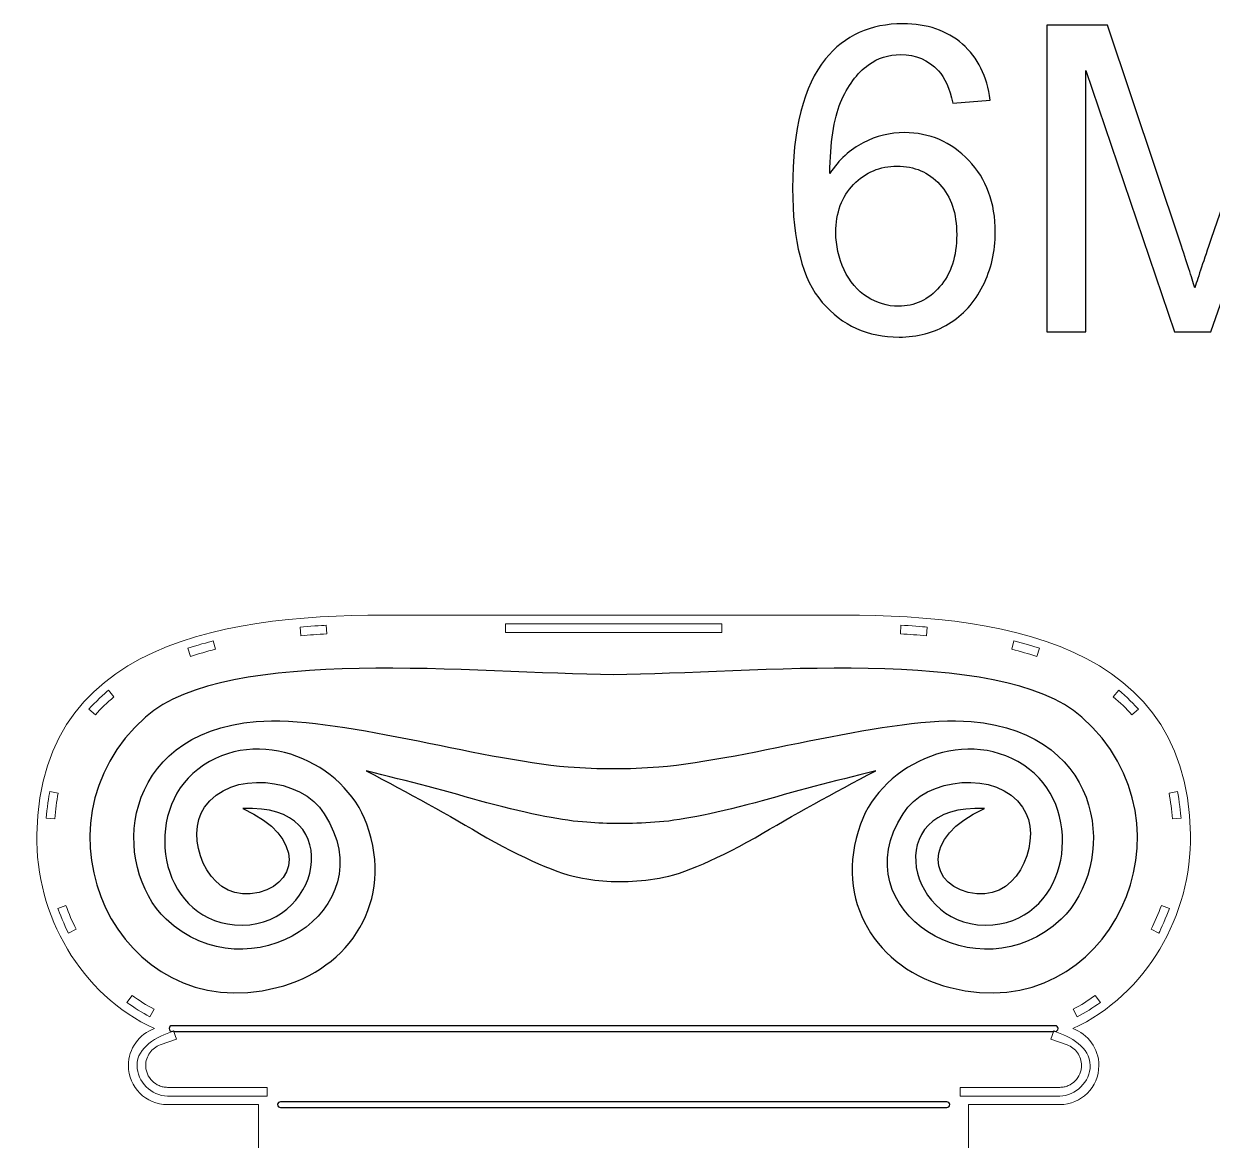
# Model space of a CAD drawing. Header units: millimetres. Extents: x -959 to 954, y -450 to 655.
# Drawn here: x -958.6 to -546.5, y 267.9 to 654.9 of the extents above; entities that cross this region are included whole.
import ezdxf

# ---------------------------------------------------------------- set-up
doc = ezdxf.new("R2010")
doc.units = ezdxf.units.MM
doc.header["$MEASUREMENT"] = 0
doc.layers.add('Camada 1', color=7, linetype='Continuous')

msp = doc.modelspace()

# ---------------------------------------------------------------- linework, layer by layer
at = {"layer": 'Camada 1', "color": 250}
for points, knots in [([(-623.5414, 628.4822), (-623.5414, 628.4822), (-636.4683, 627.4421), (-636.4683, 627.4421), (-636.4683, 627.4421), (-637.6322, 632.5683), (-639.2914, 636.3076), (-641.4459, 638.6355), (-641.4459, 638.6355), (-644.9871, 642.3749), (-649.3704, 644.2322), (-654.5708, 644.2322), (-654.5708, 644.2322), (-658.756, 644.2322), (-662.4706, 643.0682), (-665.6652, 640.7404), (-665.6652, 640.7404), (-669.776, 637.744), (-672.9954, 633.3855), (-675.3975, 627.6402), (-675.3975, 627.6402), (-677.7748, 621.8702), (-679.013, 613.6732), (-679.1121, 603.0494), (-679.1121, 603.0494), (-675.9671, 607.8289), (-672.1039, 611.3949), (-667.5473, 613.698), (-667.5473, 613.698), (-662.9907, 616.0258), (-658.2359, 617.1897), (-653.2336, 617.1897), (-653.2336, 617.1897), (-644.5166, 617.1897), (-637.0874, 613.9704), (-630.9459, 607.5565), (-630.9459, 607.5565), (-624.8291, 601.1426), (-621.7584, 592.8714), (-621.7584, 582.6933), (-621.7584, 582.6933), (-621.7584, 576.007), (-623.1947, 569.8159), (-626.0673, 564.0707), (-626.0673, 564.0707), (-628.9647, 558.3254), (-632.9022, 553.9421), (-637.9541, 550.8961), (-637.9541, 550.8961), (-642.9812, 547.8502), (-648.7017, 546.3148), (-655.0909, 546.3148), (-655.0909, 546.3148), (-665.9623, 546.3148), (-674.8527, 550.3266), (-681.7371, 558.3254), (-681.7371, 558.3254), (-688.5968, 566.3242), (-692.039, 579.5235), (-692.039, 597.8985), (-692.039, 597.8985), (-692.039, 618.4527), (-688.2253, 633.4102), (-680.6227, 642.7463), (-680.6227, 642.7463), (-673.9859, 650.8689), (-665.0461, 654.9303), (-653.7784, 654.9303), (-653.7784, 654.9303), (-645.4081, 654.9303), (-638.5237, 652.5777), (-633.1746, 647.8973), (-633.1746, 647.8973), (-627.8256, 643.2168), (-624.6062, 636.7534), (-623.5414, 628.4822)], [0, 0, 0, 0, 0.05, 0.05, 0.05, 0.05, 0.1, 0.1, 0.1, 0.1, 0.15, 0.15, 0.15, 0.15, 0.2, 0.2, 0.2, 0.2, 0.25, 0.25, 0.25, 0.25, 0.3, 0.3, 0.3, 0.3, 0.35, 0.35, 0.35, 0.35, 0.4, 0.4, 0.4, 0.4, 0.45, 0.45, 0.45, 0.45, 0.5, 0.5, 0.5, 0.5, 0.55, 0.55, 0.55, 0.55, 0.6, 0.6, 0.6, 0.6, 0.65, 0.65, 0.65, 0.65, 0.7, 0.7, 0.7, 0.7, 0.75, 0.75, 0.75, 0.75, 0.8, 0.8, 0.8, 0.8, 0.85, 0.85, 0.85, 0.85, 0.9, 0.9, 0.9, 0.9, 1, 1, 1, 1]), ([(-603.9034, 548.0978), (-603.9034, 548.0978), (-603.9034, 654.4845), (-603.9034, 654.4845), (-603.9034, 654.4845), (-603.9034, 654.4845), (-582.8044, 654.4845), (-582.8044, 654.4845), (-582.8044, 654.4845), (-582.8044, 654.4845), (-557.644, 579.1768), (-557.644, 579.1768), (-557.644, 579.1768), (-555.3162, 572.1685), (-553.6323, 566.9185), (-552.5674, 563.4268), (-552.5674, 563.4268), (-551.354, 567.29), (-549.4471, 572.9858), (-546.8716, 580.4893), (-546.8716, 580.4893), (-546.8716, 580.4893), (-521.2655, 654.4845), (-521.2655, 654.4845), (-521.2655, 654.4845), (-521.2655, 654.4845), (-502.42, 654.4845), (-502.42, 654.4845), (-502.42, 654.4845), (-502.42, 654.4845), (-502.42, 548.0978), (-502.42, 548.0978), (-502.42, 548.0978), (-502.42, 548.0978), (-515.9412, 548.0978), (-515.9412, 548.0978), (-515.9412, 548.0978), (-515.9412, 548.0978), (-515.9412, 637.1001), (-515.9412, 637.1001), (-515.9412, 637.1001), (-515.9412, 637.1001), (-546.9955, 548.0978), (-546.9955, 548.0978), (-546.9955, 548.0978), (-546.9955, 548.0978), (-559.6747, 548.0978), (-559.6747, 548.0978), (-559.6747, 548.0978), (-559.6747, 548.0978), (-590.3822, 638.7345), (-590.3822, 638.7345), (-590.3822, 638.7345), (-590.3822, 638.7345), (-590.3822, 548.0978), (-590.3822, 548.0978), (-590.3822, 548.0978), (-590.3822, 548.0978), (-603.9034, 548.0978), (-603.9034, 548.0978)], [0, 0, 0, 0, 0.0625, 0.0625, 0.0625, 0.0625, 0.125, 0.125, 0.125, 0.125, 0.1875, 0.1875, 0.1875, 0.1875, 0.25, 0.25, 0.25, 0.25, 0.3125, 0.3125, 0.3125, 0.3125, 0.375, 0.375, 0.375, 0.375, 0.4375, 0.4375, 0.4375, 0.4375, 0.5, 0.5, 0.5, 0.5, 0.5625, 0.5625, 0.5625, 0.5625, 0.625, 0.625, 0.625, 0.625, 0.6875, 0.6875, 0.6875, 0.6875, 0.75, 0.75, 0.75, 0.75, 0.8125, 0.8125, 0.8125, 0.8125, 0.875, 0.875, 0.875, 0.875, 1, 1, 1, 1]), ([(-677.0319, 582.5695), (-677.0319, 578.0624), (-676.0661, 573.7534), (-674.1593, 569.6426), (-674.1593, 569.6426), (-672.2524, 565.5317), (-669.5779, 562.4115), (-666.1852, 560.257), (-666.1852, 560.257), (-662.7678, 558.1025), (-659.1522, 557.0129), (-655.3138, 557.0129), (-655.3138, 557.0129), (-649.7418, 557.0129), (-644.9871, 559.2417), (-641.0496, 563.6992), (-641.0496, 563.6992), (-637.1121, 568.1567), (-635.131, 574.1992), (-635.131, 581.8513), (-635.131, 581.8513), (-635.131, 589.2063), (-637.0874, 595.0011), (-640.9753, 599.2357), (-640.9753, 599.2357), (-644.8633, 603.4704), (-649.8161, 605.6001), (-655.8338, 605.6001), (-655.8338, 605.6001), (-661.7277, 605.6001), (-666.7548, 603.4704), (-670.8656, 599.2357), (-670.8656, 599.2357), (-674.9765, 595.0011), (-677.0319, 589.4539), (-677.0319, 582.5695)], [0, 0, 0, 0, 0.1, 0.1, 0.1, 0.1, 0.2, 0.2, 0.2, 0.2, 0.3, 0.3, 0.3, 0.3, 0.4, 0.4, 0.4, 0.4, 0.5, 0.5, 0.5, 0.5, 0.6, 0.6, 0.6, 0.6, 0.7, 0.7, 0.7, 0.7, 0.8, 0.8, 0.8, 0.8, 1, 1, 1, 1])]:
    msp.add_open_spline(points, degree=3, knots=knots, dxfattribs=at)
at = {"layer": 'Camada 1', "color": 230, "lineweight": 20}
for points, knots in [([(-877.1742, 280.2639), (-877.1742, 280.2639), (-877.1742, -332.3305), (-877.1742, -332.3305), (-877.1742, -332.3305), (-877.1742, -332.3305), (-903.545, -332.3305), (-903.545, -332.3305), (-903.545, -332.3305), (-913.3305, -332.3305), (-921.3362, -340.3481), (-921.3362, -350.1482), (-921.3362, -350.1482), (-921.3362, -358.9884), (-914.8253, -366.6024), (-906.3679, -367.9666), (-906.3679, -367.9666), (-906.3679, -367.9666), (-906.3673, -377.0161), (-906.3673, -377.0161), (-906.3673, -377.0161), (-896.6858, -382.3189), (-897.1055, -395.8245), (-906.3673, -400.7741), (-906.3673, -400.7741), (-906.3673, -400.7741), (-906.3679, -409.8237), (-906.3679, -409.8237), (-906.3679, -409.8237), (-906.3679, -409.8237), (-924.7249, -409.8237), (-924.7249, -409.8237), (-924.7249, -409.8237), (-935.7533, -409.8237), (-944.7756, -418.8601), (-944.7756, -429.9044), (-944.7756, -429.9044), (-944.7756, -440.9486), (-935.7537, -449.9842), (-924.7249, -449.9842), (-924.7249, -449.9842), (-924.7249, -449.9842), (-583.4391, -449.9842), (-583.4391, -449.9842), (-583.4391, -449.9842), (-572.4104, -449.9842), (-563.3883, -440.9486), (-563.3883, -429.9044), (-563.3883, -429.9044), (-563.3883, -418.8601), (-572.4107, -409.8237), (-583.4391, -409.8237), (-583.4391, -409.8237), (-583.4391, -409.8237), (-601.796, -409.8237), (-601.796, -409.8237), (-601.796, -409.8237), (-601.796, -409.8237), (-601.7966, -400.7741), (-601.7966, -400.7741), (-601.7966, -400.7741), (-611.0584, -395.8245), (-611.4781, -382.3189), (-601.7966, -377.0161), (-601.7966, -377.0161), (-601.7966, -377.0161), (-601.796, -367.9666), (-601.796, -367.9666), (-601.796, -367.9666), (-593.3387, -366.6024), (-586.8277, -358.9884), (-586.8277, -350.1482), (-586.8277, -350.1482), (-586.8277, -340.3481), (-594.8335, -332.3305), (-604.6189, -332.3305), (-604.6189, -332.3305), (-604.6189, -332.3305), (-630.9898, -332.3305), (-630.9898, -332.3305), (-630.9898, -332.3305), (-630.9898, -332.3305), (-630.9898, 280.2639), (-630.9898, 280.2639), (-630.9898, 280.2639), (-630.9898, 280.2639), (-599.4047, 280.2639), (-599.4047, 280.2639), (-599.4047, 280.2639), (-591.9494, 280.2639), (-585.8491, 286.3723), (-585.8491, 293.84), (-585.8491, 293.84), (-585.8491, 299.7071), (-589.6152, 304.7352), (-594.8458, 306.6203), (-594.8458, 306.6203), (-569.2504, 318.4993), (-553.6399, 345.8483), (-554.0888, 373.9274), (-554.0888, 373.9274), (-555.2321, 445.4709), (-629.8518, 450.7293), (-684.6726, 449.9148), (-684.6726, 449.9148), (-684.6726, 449.9148), (-823.4858, 449.9148), (-823.4858, 449.9148), (-823.4858, 449.9148), (-878.3063, 450.7293), (-952.9263, 445.4709), (-954.0696, 373.9277), (-954.0696, 373.9277), (-954.5185, 345.849), (-938.9092, 318.5013), (-913.315, 306.6214), (-913.315, 306.6214), (-918.5471, 304.7371), (-922.3149, 299.7083), (-922.3149, 293.84), (-922.3149, 293.84), (-922.3149, 286.3723), (-916.2146, 280.2639), (-908.7592, 280.2639), (-908.7592, 280.2639), (-908.7592, 280.2639), (-877.1742, 280.2639), (-877.1742, 280.2639)], [0, 0, 0, 0, 0.03030303, 0.03030303, 0.03030303, 0.03030303, 0.06060606, 0.06060606, 0.06060606, 0.06060606, 0.09090909, 0.09090909, 0.09090909, 0.09090909, 0.12121212, 0.12121212, 0.12121212, 0.12121212, 0.15151515, 0.15151515, 0.15151515, 0.15151515, 0.18181818, 0.18181818, 0.18181818, 0.18181818, 0.21212121, 0.21212121, 0.21212121, 0.21212121, 0.24242424, 0.24242424, 0.24242424, 0.24242424, 0.27272727, 0.27272727, 0.27272727, 0.27272727, 0.3030303, 0.3030303, 0.3030303, 0.3030303, 0.33333333, 0.33333333, 0.33333333, 0.33333333, 0.36363636, 0.36363636, 0.36363636, 0.36363636, 0.39393939, 0.39393939, 0.39393939, 0.39393939, 0.42424242, 0.42424242, 0.42424242, 0.42424242, 0.45454545, 0.45454545, 0.45454545, 0.45454545, 0.48484848, 0.48484848, 0.48484848, 0.48484848, 0.51515152, 0.51515152, 0.51515152, 0.51515152, 0.54545455, 0.54545455, 0.54545455, 0.54545455, 0.57575758, 0.57575758, 0.57575758, 0.57575758, 0.60606061, 0.60606061, 0.60606061, 0.60606061, 0.63636364, 0.63636364, 0.63636364, 0.63636364, 0.66666667, 0.66666667, 0.66666667, 0.66666667, 0.6969697, 0.6969697, 0.6969697, 0.6969697, 0.72727273, 0.72727273, 0.72727273, 0.72727273, 0.75757576, 0.75757576, 0.75757576, 0.75757576, 0.78787879, 0.78787879, 0.78787879, 0.78787879, 0.81818182, 0.81818182, 0.81818182, 0.81818182, 0.84848485, 0.84848485, 0.84848485, 0.84848485, 0.87878788, 0.87878788, 0.87878788, 0.87878788, 0.90909091, 0.90909091, 0.90909091, 0.90909091, 0.93939394, 0.93939394, 0.93939394, 0.93939394, 1, 1, 1, 1]), ([(-853.6954, 446.4518), (-853.6954, 446.4518), (-853.5324, 443.4561), (-853.5324, 443.4561), (-853.5324, 443.4561), (-856.6199, 443.2881), (-859.6126, 443.0789), (-862.5105, 442.8286), (-862.5105, 442.8286), (-862.5105, 442.8286), (-862.7687, 445.8175), (-862.7687, 445.8175), (-862.7687, 445.8175), (-859.8386, 446.0706), (-855.2548, 446.3669), (-853.6954, 446.4518)], [0, 0, 0, 0, 0.2, 0.2, 0.2, 0.2, 0.4, 0.4, 0.4, 0.4, 0.6, 0.6, 0.6, 0.6, 1, 1, 1, 1]), ([(-716.5792, 443.9148), (-716.5792, 443.9148), (-791.5791, 443.9148), (-791.5791, 443.9148), (-791.5791, 443.9148), (-791.5791, 443.9148), (-791.5791, 446.9148), (-791.5791, 446.9148), (-791.5791, 446.9148), (-791.5791, 446.9148), (-716.5792, 446.9148), (-716.5792, 446.9148), (-716.5792, 446.9148), (-716.5792, 446.9148), (-716.5792, 443.9148), (-716.5792, 443.9148)], [0, 0, 0, 0, 0.2, 0.2, 0.2, 0.2, 0.4, 0.4, 0.4, 0.4, 0.6, 0.6, 0.6, 0.6, 1, 1, 1, 1]), ([(-654.6315, 443.4561), (-654.6315, 443.4561), (-654.4685, 446.4518), (-654.4685, 446.4518), (-654.4685, 446.4518), (-651.3498, 446.282), (-646.8603, 445.944), (-645.3952, 445.8175), (-645.3952, 445.8175), (-645.3952, 445.8175), (-645.6534, 442.8286), (-645.6534, 442.8286), (-645.6534, 442.8286), (-648.5513, 443.0789), (-651.544, 443.2881), (-654.6315, 443.4561)], [0, 0, 0, 0, 0.2, 0.2, 0.2, 0.2, 0.4, 0.4, 0.4, 0.4, 0.6, 0.6, 0.6, 0.6, 1, 1, 1, 1]), ([(-892.8682, 441.0181), (-892.8682, 441.0181), (-892.1368, 438.1084), (-892.1368, 438.1084), (-892.1368, 438.1084), (-895.1445, 437.3524), (-898.027, 436.5211), (-900.7844, 435.6145), (-900.7844, 435.6145), (-900.7844, 435.6145), (-901.7215, 438.4647), (-901.7215, 438.4647), (-901.7215, 438.4647), (-898.8967, 439.3936), (-894.4069, 440.6314), (-892.8682, 441.0181)], [0, 0, 0, 0, 0.2, 0.2, 0.2, 0.2, 0.4, 0.4, 0.4, 0.4, 0.6, 0.6, 0.6, 0.6, 1, 1, 1, 1]), ([(-616.0271, 438.1084), (-616.0271, 438.1084), (-615.2957, 441.0181), (-615.2957, 441.0181), (-615.2957, 441.0181), (-612.2183, 440.2447), (-607.8548, 438.9292), (-606.4424, 438.4647), (-606.4424, 438.4647), (-606.4424, 438.4647), (-607.3795, 435.6145), (-607.3795, 435.6145), (-607.3795, 435.6145), (-610.1369, 436.5211), (-613.0194, 437.3524), (-616.0271, 438.1084)], [0, 0, 0, 0, 0.2, 0.2, 0.2, 0.2, 0.4, 0.4, 0.4, 0.4, 0.6, 0.6, 0.6, 0.6, 1, 1, 1, 1]), ([(-927.3185, 421.6165), (-929.6742, 419.6589), (-931.8255, 417.568), (-933.7726, 415.344), (-933.7726, 415.344), (-933.7726, 415.344), (-936.0298, 417.32), (-936.0298, 417.32), (-936.0298, 417.32), (-933.9778, 419.6638), (-930.4745, 422.8944), (-929.2358, 423.9238), (-929.2358, 423.9238), (-929.2358, 423.9238), (-927.3185, 421.6165), (-927.3185, 421.6165)], [0, 0, 0, 0, 0.2, 0.2, 0.2, 0.2, 0.4, 0.4, 0.4, 0.4, 0.6, 0.6, 0.6, 0.6, 1, 1, 1, 1]), ([(-574.3913, 415.344), (-576.3384, 417.568), (-578.4897, 419.6589), (-580.8454, 421.6165), (-580.8454, 421.6165), (-580.8454, 421.6165), (-578.9281, 423.9238), (-578.9281, 423.9238), (-578.9281, 423.9238), (-576.4507, 421.8651), (-573.1601, 418.4919), (-572.1341, 417.32), (-572.1341, 417.32), (-572.1341, 417.32), (-574.3913, 415.344), (-574.3913, 415.344)], [0, 0, 0, 0, 0.2, 0.2, 0.2, 0.2, 0.4, 0.4, 0.4, 0.4, 0.6, 0.6, 0.6, 0.6, 1, 1, 1, 1]), ([(-946.6403, 388.2437), (-947.1948, 385.3876), (-947.59, 382.4137), (-947.826, 379.3222), (-947.826, 379.3222), (-947.826, 379.3222), (-950.8173, 379.5506), (-950.8173, 379.5506), (-950.8173, 379.5506), (-950.5725, 382.7577), (-949.8735, 387.3307), (-949.5853, 388.8155), (-949.5853, 388.8155), (-949.5853, 388.8155), (-946.6403, 388.2437), (-946.6403, 388.2437)], [0, 0, 0, 0, 0.2, 0.2, 0.2, 0.2, 0.4, 0.4, 0.4, 0.4, 0.6, 0.6, 0.6, 0.6, 1, 1, 1, 1]), ([(-560.3379, 379.3222), (-560.5739, 382.4137), (-560.9691, 385.3876), (-561.5236, 388.2437), (-561.5236, 388.2437), (-561.5236, 388.2437), (-558.5786, 388.8155), (-558.5786, 388.8155), (-558.5786, 388.8155), (-558.0021, 385.846), (-557.469, 381.1541), (-557.3466, 379.5506), (-557.3466, 379.5506), (-557.3466, 379.5506), (-560.3379, 379.3222), (-560.3379, 379.3222)], [0, 0, 0, 0, 0.2, 0.2, 0.2, 0.2, 0.4, 0.4, 0.4, 0.4, 0.6, 0.6, 0.6, 0.6, 1, 1, 1, 1]), ([(-943.9879, 349.3222), (-942.9703, 346.486), (-941.7772, 343.7335), (-940.4085, 341.0646), (-940.4085, 341.0646), (-940.4085, 341.0646), (-943.0781, 339.6956), (-943.0781, 339.6956), (-943.0781, 339.6956), (-944.506, 342.4798), (-946.2812, 346.83), (-946.8118, 348.309), (-946.8118, 348.309), (-946.8118, 348.309), (-943.9879, 349.3222), (-943.9879, 349.3222)], [0, 0, 0, 0, 0.2, 0.2, 0.2, 0.2, 0.4, 0.4, 0.4, 0.4, 0.6, 0.6, 0.6, 0.6, 1, 1, 1, 1]), ([(-567.7554, 341.0646), (-566.3867, 343.7335), (-565.1936, 346.486), (-564.176, 349.3222), (-564.176, 349.3222), (-564.176, 349.3222), (-561.3521, 348.309), (-561.3521, 348.309), (-561.3521, 348.309), (-562.4134, 345.351), (-564.3719, 341.0877), (-565.0858, 339.6956), (-565.0858, 339.6956), (-565.0858, 339.6956), (-567.7554, 341.0646), (-567.7554, 341.0646)], [0, 0, 0, 0, 0.2, 0.2, 0.2, 0.2, 0.4, 0.4, 0.4, 0.4, 0.6, 0.6, 0.6, 0.6, 1, 1, 1, 1]), ([(-913.429, 313.3663), (-913.429, 313.3663), (-914.8246, 310.7107), (-914.8246, 310.7107), (-914.8246, 310.7107), (-917.6069, 312.1728), (-920.277, 313.8423), (-922.8349, 315.7194), (-922.8349, 315.7194), (-922.8349, 315.7194), (-921.0601, 318.1377), (-921.0601, 318.1377), (-921.0601, 318.1377), (-918.6228, 316.3493), (-916.0791, 314.7588), (-913.429, 313.3663)], [0, 0, 0, 0, 0.2, 0.2, 0.2, 0.2, 0.4, 0.4, 0.4, 0.4, 0.6, 0.6, 0.6, 0.6, 1, 1, 1, 1]), ([(-585.329, 315.7194), (-587.8869, 313.8423), (-590.557, 312.1728), (-593.3393, 310.7107), (-593.3393, 310.7107), (-593.3393, 310.7107), (-594.7349, 313.3663), (-594.7349, 313.3663), (-594.7349, 313.3663), (-592.0848, 314.7588), (-589.5411, 316.3493), (-587.1038, 318.1377), (-587.1038, 318.1377), (-587.1038, 318.1377), (-585.329, 315.7194), (-585.329, 315.7194)], [0, 0, 0, 0, 0.2, 0.2, 0.2, 0.2, 0.4, 0.4, 0.4, 0.4, 0.6, 0.6, 0.6, 0.6, 1, 1, 1, 1]), ([(-874.1742, 286.2639), (-874.1742, 286.2639), (-874.1742, 283.2639), (-874.1742, 283.2639), (-874.1742, 283.2639), (-874.1742, 283.2639), (-908.7593, 283.2639), (-908.7593, 283.2639), (-908.7593, 283.2639), (-914.3161, 283.2639), (-919.3149, 288.2792), (-919.3149, 293.84), (-919.3149, 293.84), (-919.3149, 300.277), (-912.5424, 303.711), (-906.6564, 305.8323), (-906.6564, 305.8323), (-906.6564, 305.8323), (-905.6392, 303.01), (-905.6392, 303.01), (-905.6392, 303.01), (-905.6392, 303.01), (-911.2838, 300.9757), (-911.2838, 300.9757), (-911.2838, 300.9757), (-912.0072, 300.715), (-912.6861, 300.3432), (-913.2978, 299.8778), (-913.2978, 299.8778), (-913.9096, 299.4124), (-914.4528, 298.8537), (-914.9011, 298.2282), (-914.9011, 298.2282), (-915.3493, 297.6028), (-915.7025, 296.9121), (-915.9434, 296.1774), (-915.9434, 296.1774), (-916.1843, 295.4427), (-916.3149, 294.6648), (-916.3149, 293.84), (-916.3149, 293.84), (-916.3149, 293.315), (-916.2616, 292.8096), (-916.1612, 292.3215), (-916.1612, 292.3215), (-916.0608, 291.8334), (-915.913, 291.3625), (-915.7216, 290.9114), (-915.7216, 290.9114), (-915.3388, 290.009), (-914.7795, 289.1845), (-914.0871, 288.4911), (-914.0871, 288.4911), (-913.3946, 287.7977), (-912.5723, 287.2385), (-911.6736, 286.8561), (-911.6736, 286.8561), (-911.2242, 286.6649), (-910.7556, 286.5174), (-910.2699, 286.4172), (-910.2699, 286.4172), (-909.7842, 286.317), (-909.2815, 286.2639), (-908.7593, 286.2639), (-908.7593, 286.2639), (-908.7593, 286.2639), (-874.1742, 286.2639), (-874.1742, 286.2639)], [0, 0, 0, 0, 0.05555556, 0.05555556, 0.05555556, 0.05555556, 0.11111111, 0.11111111, 0.11111111, 0.11111111, 0.16666667, 0.16666667, 0.16666667, 0.16666667, 0.22222222, 0.22222222, 0.22222222, 0.22222222, 0.27777778, 0.27777778, 0.27777778, 0.27777778, 0.33333333, 0.33333333, 0.33333333, 0.33333333, 0.38888889, 0.38888889, 0.38888889, 0.38888889, 0.44444444, 0.44444444, 0.44444444, 0.44444444, 0.5, 0.5, 0.5, 0.5, 0.55555556, 0.55555556, 0.55555556, 0.55555556, 0.61111111, 0.61111111, 0.61111111, 0.61111111, 0.66666667, 0.66666667, 0.66666667, 0.66666667, 0.72222222, 0.72222222, 0.72222222, 0.72222222, 0.77777778, 0.77777778, 0.77777778, 0.77777778, 0.83333333, 0.83333333, 0.83333333, 0.83333333, 0.88888889, 0.88888889, 0.88888889, 0.88888889, 1, 1, 1, 1]), ([(-599.4047, 283.2639), (-599.4047, 283.2639), (-633.9898, 283.2639), (-633.9898, 283.2639), (-633.9898, 283.2639), (-633.9898, 283.2639), (-633.9898, 286.2639), (-633.9898, 286.2639), (-633.9898, 286.2639), (-633.9898, 286.2639), (-599.4047, 286.2639), (-599.4047, 286.2639), (-599.4047, 286.2639), (-598.8824, 286.2639), (-598.3797, 286.317), (-597.894, 286.4172), (-597.894, 286.4172), (-597.4083, 286.5174), (-596.9397, 286.6649), (-596.4903, 286.8561), (-596.4903, 286.8561), (-595.5916, 287.2385), (-594.7693, 287.7977), (-594.0768, 288.4911), (-594.0768, 288.4911), (-593.3844, 289.1845), (-592.8251, 290.009), (-592.4423, 290.9114), (-592.4423, 290.9114), (-592.2509, 291.3625), (-592.1031, 291.8334), (-592.0027, 292.3215), (-592.0027, 292.3215), (-591.9023, 292.8096), (-591.8491, 293.315), (-591.8491, 293.84), (-591.8491, 293.84), (-591.8491, 294.6648), (-591.9796, 295.4427), (-592.2205, 296.1774), (-592.2205, 296.1774), (-592.4614, 296.9121), (-592.8146, 297.6028), (-593.2628, 298.2282), (-593.2628, 298.2282), (-593.7111, 298.8537), (-594.2543, 299.4124), (-594.8661, 299.8778), (-594.8661, 299.8778), (-595.4778, 300.3432), (-596.1567, 300.715), (-596.8801, 300.9757), (-596.8801, 300.9757), (-596.8801, 300.9757), (-602.5247, 303.01), (-602.5247, 303.01), (-602.5247, 303.01), (-602.5247, 303.01), (-601.5075, 305.8323), (-601.5075, 305.8323), (-601.5075, 305.8323), (-595.6224, 303.7112), (-588.8491, 300.274), (-588.8491, 293.84), (-588.8491, 293.84), (-588.8491, 288.2763), (-593.8508, 283.2639), (-599.4047, 283.2639)], [0, 0, 0, 0, 0.05555556, 0.05555556, 0.05555556, 0.05555556, 0.11111111, 0.11111111, 0.11111111, 0.11111111, 0.16666667, 0.16666667, 0.16666667, 0.16666667, 0.22222222, 0.22222222, 0.22222222, 0.22222222, 0.27777778, 0.27777778, 0.27777778, 0.27777778, 0.33333333, 0.33333333, 0.33333333, 0.33333333, 0.38888889, 0.38888889, 0.38888889, 0.38888889, 0.44444444, 0.44444444, 0.44444444, 0.44444444, 0.5, 0.5, 0.5, 0.5, 0.55555556, 0.55555556, 0.55555556, 0.55555556, 0.61111111, 0.61111111, 0.61111111, 0.61111111, 0.66666667, 0.66666667, 0.66666667, 0.66666667, 0.72222222, 0.72222222, 0.72222222, 0.72222222, 0.77777778, 0.77777778, 0.77777778, 0.77777778, 0.83333333, 0.83333333, 0.83333333, 0.83333333, 0.88888889, 0.88888889, 0.88888889, 0.88888889, 1, 1, 1, 1])]:
    msp.add_open_spline(points, degree=3, knots=knots, dxfattribs=at)
at = {"layer": 'Camada 1', "color": 114}
for points, knots in [([(-637.3626, 320.8231), (-662.9068, 327.3252), (-678.0977, 350.9551), (-668.492, 377.4579), (-668.492, 377.4579), (-660.9894, 398.799), (-630.8418, 412.547), (-609.8905, 396.4908), (-609.8905, 396.4908), (-590.7364, 381.8123), (-595.9947, 345.0713), (-622.6037, 342.6005), (-622.6037, 342.6005), (-652.1378, 339.8582), (-662.8638, 385.0509), (-625.513, 382.8703), (-625.513, 382.8703), (-647.6702, 373.3173), (-645.2375, 355.1363), (-628.1153, 353.3281), (-628.1153, 353.3281), (-612.9408, 351.7256), (-605.1236, 373.3884), (-612.2773, 383.3484), (-612.2773, 383.3484), (-620.9049, 396.425), (-646.063, 393.8381), (-653.7102, 381.0757), (-653.7102, 381.0757), (-675.4749, 347.636), (-627.2275, 317.6295), (-598.964, 344.5366), (-598.964, 344.5366), (-579.627, 362.9448), (-582.421, 408.9866), (-630.1587, 413.0819), (-630.1587, 413.0819), (-657.3122, 415.411), (-706.8559, 399.9267), (-738.3736, 397.3753), (-738.3736, 397.3753), (-743.7163, 396.9426), (-748.9504, 396.7505), (-754.0792, 396.7547), (-754.0792, 396.7547), (-759.2079, 396.7505), (-764.4421, 396.9426), (-769.7848, 397.3753), (-769.7848, 397.3753), (-801.3025, 399.9267), (-850.8462, 415.411), (-877.9998, 413.0819), (-877.9998, 413.0819), (-925.7374, 408.9866), (-928.5314, 362.9448), (-909.1945, 344.5366), (-909.1945, 344.5366), (-880.9309, 317.6295), (-832.6835, 347.636), (-854.4482, 381.0757), (-854.4482, 381.0757), (-862.0954, 393.8381), (-887.2535, 396.425), (-895.8811, 383.3484), (-895.8811, 383.3484), (-903.0347, 373.3884), (-895.2175, 351.7256), (-880.0432, 353.3281), (-880.0432, 353.3281), (-862.9209, 355.1363), (-860.4882, 373.3173), (-882.6454, 382.8703), (-882.6454, 382.8703), (-845.2946, 385.0509), (-856.0206, 339.8582), (-885.5546, 342.6005), (-885.5546, 342.6005), (-912.1638, 345.0713), (-917.422, 381.8123), (-898.2679, 396.4908), (-898.2679, 396.4908), (-877.3167, 412.547), (-847.169, 398.799), (-839.6665, 377.4579), (-839.6665, 377.4579), (-830.0606, 350.9551), (-845.2515, 327.3252), (-870.7957, 320.8231), (-870.7957, 320.8231), (-926.2265, 306.7145), (-958.5868, 377.3385), (-916.3546, 414.6309), (-916.3546, 414.6309), (-888.0142, 439.656), (-801.4115, 429.6097), (-754.0792, 429.3125), (-754.0792, 429.3125), (-706.7468, 429.6097), (-620.1442, 439.656), (-591.8038, 414.6309), (-591.8038, 414.6309), (-549.5716, 377.3385), (-581.932, 306.7145), (-637.3626, 320.8231)], [0, 0, 0, 0, 0.03703704, 0.03703704, 0.03703704, 0.03703704, 0.07407407, 0.07407407, 0.07407407, 0.07407407, 0.11111111, 0.11111111, 0.11111111, 0.11111111, 0.14814815, 0.14814815, 0.14814815, 0.14814815, 0.18518519, 0.18518519, 0.18518519, 0.18518519, 0.22222222, 0.22222222, 0.22222222, 0.22222222, 0.25925926, 0.25925926, 0.25925926, 0.25925926, 0.2962963, 0.2962963, 0.2962963, 0.2962963, 0.33333333, 0.33333333, 0.33333333, 0.33333333, 0.37037037, 0.37037037, 0.37037037, 0.37037037, 0.40740741, 0.40740741, 0.40740741, 0.40740741, 0.44444444, 0.44444444, 0.44444444, 0.44444444, 0.48148148, 0.48148148, 0.48148148, 0.48148148, 0.51851852, 0.51851852, 0.51851852, 0.51851852, 0.55555556, 0.55555556, 0.55555556, 0.55555556, 0.59259259, 0.59259259, 0.59259259, 0.59259259, 0.62962963, 0.62962963, 0.62962963, 0.62962963, 0.66666667, 0.66666667, 0.66666667, 0.66666667, 0.7037037, 0.7037037, 0.7037037, 0.7037037, 0.74074074, 0.74074074, 0.74074074, 0.74074074, 0.77777778, 0.77777778, 0.77777778, 0.77777778, 0.81481481, 0.81481481, 0.81481481, 0.81481481, 0.85185185, 0.85185185, 0.85185185, 0.85185185, 0.88888889, 0.88888889, 0.88888889, 0.88888889, 0.92592593, 0.92592593, 0.92592593, 0.92592593, 1, 1, 1, 1]), ([(-663.2213, 396.0032), (-677.864, 388.3616), (-691.804, 380.615), (-705.0416, 372.7632), (-705.0416, 372.7632), (-720.3349, 364.249), (-731.9008, 359.5123), (-739.7387, 358.5516), (-739.7387, 358.5516), (-748.2473, 357.261), (-756.1152, 357.261), (-763.3428, 358.5516), (-763.3428, 358.5516), (-771.1807, 359.5123), (-782.7466, 364.249), (-798.0402, 372.7632), (-798.0402, 372.7632), (-811.2776, 380.615), (-825.2176, 388.3616), (-839.8603, 396.0032), (-839.8603, 396.0032), (-825.2176, 392.3585), (-811.2776, 388.6633), (-798.0402, 384.9181), (-798.0402, 384.9181), (-782.7466, 380.857), (-771.1807, 378.5975), (-763.3428, 378.1396), (-763.3428, 378.1396), (-756.1152, 377.5238), (-748.2473, 377.5238), (-739.7387, 378.1396), (-739.7387, 378.1396), (-731.9008, 378.5975), (-720.3349, 380.857), (-705.0416, 384.9181), (-705.0416, 384.9181), (-691.804, 388.6633), (-677.864, 392.3585), (-663.2213, 396.0032)], [0, 0, 0, 0, 0.09090909, 0.09090909, 0.09090909, 0.09090909, 0.18181818, 0.18181818, 0.18181818, 0.18181818, 0.27272727, 0.27272727, 0.27272727, 0.27272727, 0.36363636, 0.36363636, 0.36363636, 0.36363636, 0.45454545, 0.45454545, 0.45454545, 0.45454545, 0.54545455, 0.54545455, 0.54545455, 0.54545455, 0.63636364, 0.63636364, 0.63636364, 0.63636364, 0.72727273, 0.72727273, 0.72727273, 0.72727273, 0.81818182, 0.81818182, 0.81818182, 0.81818182, 1, 1, 1, 1]), ([(-601.5839, 305.6203), (-601.5839, 305.6203), (-906.58, 305.6203), (-906.58, 305.6203), (-906.58, 305.6203), (-906.58, 305.6203), (-906.6564, 305.8323), (-906.6564, 305.8323), (-906.6564, 305.8323), (-906.8475, 305.7634), (-907.0395, 305.6931), (-907.2322, 305.6214), (-907.2322, 305.6214), (-907.7617, 305.6456), (-908.1861, 306.085), (-908.1861, 306.6203), (-908.1861, 306.6203), (-908.1861, 307.1711), (-907.7369, 307.6203), (-907.1861, 307.6203), (-907.1861, 307.6203), (-907.1861, 307.6203), (-600.9724, 307.6203), (-600.9724, 307.6203), (-600.9724, 307.6203), (-600.4216, 307.6203), (-599.9724, 307.1711), (-599.9724, 306.6203), (-599.9724, 306.6203), (-599.9724, 306.0833), (-600.3994, 305.643), (-600.9312, 305.6212), (-600.9312, 305.6212), (-601.124, 305.693), (-601.3163, 305.7634), (-601.5075, 305.8323), (-601.5075, 305.8323), (-601.5075, 305.8323), (-601.5839, 305.6203), (-601.5839, 305.6203)], [0, 0, 0, 0, 0.09090909, 0.09090909, 0.09090909, 0.09090909, 0.18181818, 0.18181818, 0.18181818, 0.18181818, 0.27272727, 0.27272727, 0.27272727, 0.27272727, 0.36363636, 0.36363636, 0.36363636, 0.36363636, 0.45454545, 0.45454545, 0.45454545, 0.45454545, 0.54545455, 0.54545455, 0.54545455, 0.54545455, 0.63636364, 0.63636364, 0.63636364, 0.63636364, 0.72727273, 0.72727273, 0.72727273, 0.72727273, 0.81818182, 0.81818182, 0.81818182, 0.81818182, 1, 1, 1, 1]), ([(-638.5679, 279.2639), (-638.5679, 279.2639), (-869.5906, 279.2639), (-869.5906, 279.2639), (-869.5906, 279.2639), (-870.1414, 279.2639), (-870.5906, 279.7131), (-870.5906, 280.2639), (-870.5906, 280.2639), (-870.5906, 280.8147), (-870.1414, 281.2639), (-869.5906, 281.2639), (-869.5906, 281.2639), (-869.5906, 281.2639), (-638.5679, 281.2639), (-638.5679, 281.2639), (-638.5679, 281.2639), (-638.0171, 281.2639), (-637.5679, 280.8147), (-637.5679, 280.2639), (-637.5679, 280.2639), (-637.5679, 279.7131), (-638.0171, 279.2639), (-638.5679, 279.2639)], [0, 0, 0, 0, 0.14285714, 0.14285714, 0.14285714, 0.14285714, 0.28571429, 0.28571429, 0.28571429, 0.28571429, 0.42857143, 0.42857143, 0.42857143, 0.42857143, 0.57142857, 0.57142857, 0.57142857, 0.57142857, 0.71428571, 0.71428571, 0.71428571, 0.71428571, 1, 1, 1, 1])]:
    msp.add_open_spline(points, degree=3, knots=knots, dxfattribs=at)

doc.saveas('drawing.dxf')
